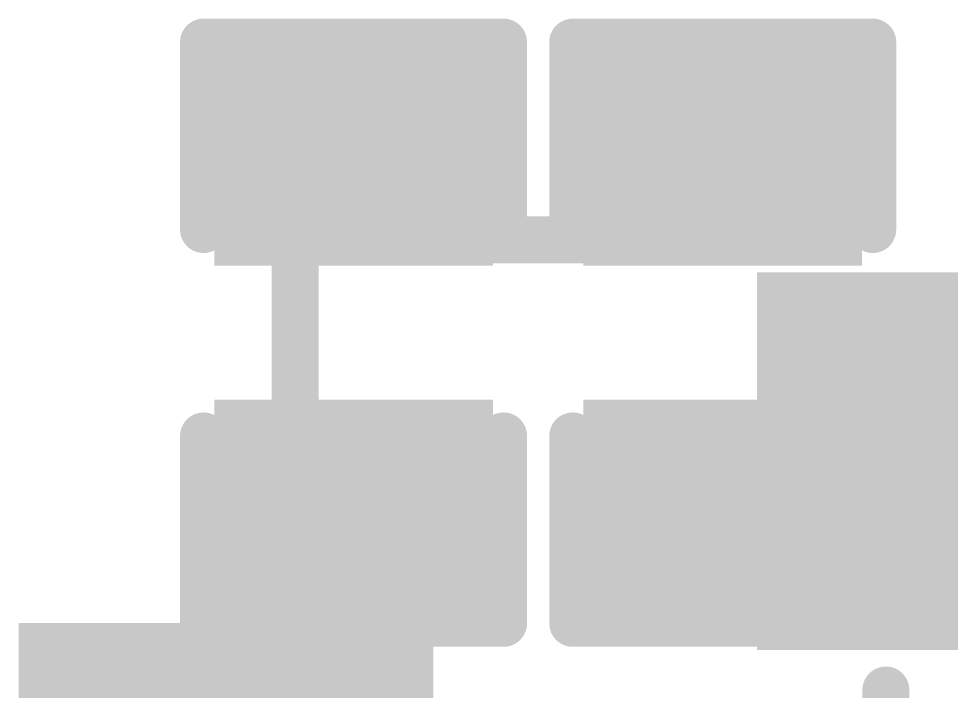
# Model space of a CAD drawing. Header units: inches. Extents: x -5 to 5450, y -4 to 5452.
# Drawn here: x 7.989 to 10.515, y 18.898 to 20.72 of the extents above; entities that cross this region are included whole.
import ezdxf

# ---------------------------------------------------------------- set-up
doc = ezdxf.new("R2010")
doc.units = ezdxf.units.IN
for name, color, linetype in [('Bottom Layer', 5, 'Continuous'), ('Bottom Overlay', 54, 'Continuous'), ('Bottom Paste', 16, 'Continuous'), ('Bottom Solder', 6, 'Continuous'), ('Top Layer', 1, 'Continuous'), ('Top Overlay', 2, 'Continuous'), ('Top Paste', 8, 'Continuous'), ('Top Solder', 216, 'Continuous')]:
    doc.layers.add(name, color=color, linetype=linetype)

# ---------------------------------------------------------------- blocks, each defined once
blk = doc.blocks.new('SOT_23_97')
at = {"layer": 'Top Layer'}
for points in [[(-0.41, 1.46), (0.41, 1.46), (0.41, 0.54), (-0.41, 0.54)], [(-1.36, -0.54), (-0.54, -0.54), (-0.54, -1.46), (-1.36, -1.46)], [(0.54, -0.54), (1.36, -0.54), (1.36, -1.46), (0.54, -1.46)]]:
    blk.add_hatch(color=1, dxfattribs=at).paths.add_polyline_path(points)
at = {"layer": 'Top Paste'}
for points in [[(-0.41, 1.46), (0.41, 1.46), (0.41, 0.54), (-0.41, 0.54)], [(-1.36, -0.54), (-0.54, -0.54), (-0.54, -1.46), (-1.36, -1.46)], [(0.54, -0.54), (1.36, -0.54), (1.36, -1.46), (0.54, -1.46)]]:
    blk.add_hatch(color=8, dxfattribs=at).paths.add_polyline_path(points)
at = {"layer": 'Top Solder'}
for points in [[(-0.5116, 1.5616), (0.5116, 1.5616), (0.5116, 0.4384), (-0.5116, 0.4384)], [(-1.4616, -0.4384), (-0.4384, -0.4384), (-0.4384, -1.5616), (-1.4616, -1.5616)], [(0.4384, -0.4384), (1.4616, -0.4384), (1.4616, -1.5616), (0.4384, -1.5616)]]:
    blk.add_hatch(color=216, dxfattribs=at).paths.add_polyline_path(points)
at = {"layer": 'Top Overlay'}
for points in [[(-1.5494, 0.8128, 0.127, 0.127, 0), (-0.5588, 0.8128, 0.127, 0.127, 0)], [(-1.5494, 0.8128, 0.127, 0.127, 0), (-1.5494, -0.5842, 0.127, 0.127, 0)], [(0.5588, 0.8128, 0.127, 0.127, 0), (1.5494, 0.8128, 0.127, 0.127, 0)], [(1.5494, 0.8128, 0.127, 0.127, 0), (1.5494, -0.5842, 0.127, 0.127, 0)], [(-0.3302, -0.7874, 0.127, 0.127, 0), (0.3302, -0.7874, 0.127, 0.127, 0)], [(-1.6764, -1.0414, 0.127, 0.127, 0), (-1.6764, -1.2954, 0.127, 0.127, 0)], [(-1.6764, -1.0414, 0.127, 0.127, 0), (-1.5494, -1.1684, 0.127, 0.127, 0)], [(-1.5494, -1.1684, 0.127, 0.127, 0), (-1.6764, -1.2954, 0.127, 0.127, 0)]]:
    blk.add_lwpolyline(points, format="xyseb", dxfattribs=at)
for points in [[(-1.5812, 0.8128, 0.0635, 0.0635, 1), (-1.5176, 0.8128, 0.0635, 0.0635, 1)], [(-1.5812, 0.8128, 0.0635, 0.0635, 1), (-1.5176, 0.8128, 0.0635, 0.0635, 1)], [(-0.5905, 0.8128, 0.0635, 0.0635, 1), (-0.5271, 0.8128, 0.0635, 0.0635, 1)], [(0.5271, 0.8128, 0.0635, 0.0635, 1), (0.5905, 0.8128, 0.0635, 0.0635, 1)], [(1.5176, 0.8128, 0.0635, 0.0635, 1), (1.5812, 0.8128, 0.0635, 0.0635, 1)], [(1.5176, 0.8128, 0.0635, 0.0635, 1), (1.5812, 0.8128, 0.0635, 0.0635, 1)], [(-1.5812, -0.5842, 0.0635, 0.0635, 1), (-1.5176, -0.5842, 0.0635, 0.0635, 1)], [(1.5176, -0.5842, 0.0635, 0.0635, 1), (1.5812, -0.5842, 0.0635, 0.0635, 1)], [(-0.3619, -0.7874, 0.0635, 0.0635, 1), (-0.2984, -0.7874, 0.0635, 0.0635, 1)], [(0.2984, -0.7874, 0.0635, 0.0635, 1), (0.3619, -0.7874, 0.0635, 0.0635, 1)], [(-1.7082, -1.0414, 0.0635, 0.0635, 1), (-1.6446, -1.0414, 0.0635, 0.0635, 1)], [(-1.7082, -1.0414, 0.0635, 0.0635, 1), (-1.6446, -1.0414, 0.0635, 0.0635, 1)], [(-1.5812, -1.1684, 0.0635, 0.0635, 1), (-1.5176, -1.1684, 0.0635, 0.0635, 1)], [(-1.5812, -1.1684, 0.0635, 0.0635, 1), (-1.5176, -1.1684, 0.0635, 0.0635, 1)], [(-1.7082, -1.2954, 0.0635, 0.0635, 1), (-1.6446, -1.2954, 0.0635, 0.0635, 1)], [(-1.7082, -1.2954, 0.0635, 0.0635, 1), (-1.6446, -1.2954, 0.0635, 0.0635, 1)]]:
    blk.add_lwpolyline(points, format="xyseb", close=True, dxfattribs=at)
blk = doc.blocks.new('C___0402_B_231')
at = {"layer": 'Bottom Layer'}
for points in [[(-0.2413, 0.3175), (-0.2413, -0.3175), (-0.6985, -0.3175), (-0.6985, 0.3175)], [(0.6985, 0.3175), (0.6985, -0.3175), (0.2413, -0.3175), (0.2413, 0.3175)]]:
    blk.add_hatch(color=5, dxfattribs=at).paths.add_polyline_path(points)
at = {"layer": 'Bottom Paste'}
for points in [[(-0.2413, 0.3175), (-0.2413, -0.3175), (-0.6985, -0.3175), (-0.6985, 0.3175)], [(0.6985, 0.3175), (0.6985, -0.3175), (0.2413, -0.3175), (0.2413, 0.3175)]]:
    blk.add_hatch(color=16, dxfattribs=at).paths.add_polyline_path(points)
at = {"layer": 'Bottom Solder'}
for points in [[(-0.1813, 0.3775), (-0.1813, -0.3775), (-0.7585, -0.3775), (-0.7585, 0.3775)], [(0.7585, 0.3775), (0.7585, -0.3775), (0.1813, -0.3775), (0.1813, 0.3775)]]:
    blk.add_hatch(color=6, dxfattribs=at).paths.add_polyline_path(points)
at = {"layer": 'Bottom Overlay'}
for points in [[(-0.2794, 0.4064, 0.127, 0.127, 0), (-0.7874, 0.4064, 0.127, 0.127, 0)], [(-0.7874, -0.4064, 0.127, 0.127, 0), (-0.7874, 0.4064, 0.127, 0.127, 0)], [(0.7874, 0.4064, 0.127, 0.127, 0), (0.2794, 0.4064, 0.127, 0.127, 0)], [(0.7874, -0.4064, 0.127, 0.127, 0), (0.7874, 0.4064, 0.127, 0.127, 0)], [(-0.2794, -0.4064, 0.127, 0.127, 0), (-0.7874, -0.4064, 0.127, 0.127, 0)], [(0.7874, -0.4064, 0.127, 0.127, 0), (0.2794, -0.4064, 0.127, 0.127, 0)]]:
    blk.add_lwpolyline(points, format="xyseb", dxfattribs=at)
for points in [[(-0.8191, 0.4064, 0.0635, 0.0635, 1), (-0.7556, 0.4064, 0.0635, 0.0635, 1)], [(-0.8191, 0.4064, 0.0635, 0.0635, 1), (-0.7556, 0.4064, 0.0635, 0.0635, 1)], [(-0.3111, 0.4064, 0.0635, 0.0635, 1), (-0.2477, 0.4064, 0.0635, 0.0635, 1)], [(0.2477, 0.4064, 0.0635, 0.0635, 1), (0.3111, 0.4064, 0.0635, 0.0635, 1)], [(0.7556, 0.4064, 0.0635, 0.0635, 1), (0.8191, 0.4064, 0.0635, 0.0635, 1)], [(0.7556, 0.4064, 0.0635, 0.0635, 1), (0.8191, 0.4064, 0.0635, 0.0635, 1)], [(-0.8191, -0.4064, 0.0635, 0.0635, 1), (-0.7556, -0.4064, 0.0635, 0.0635, 1)], [(-0.8191, -0.4064, 0.0635, 0.0635, 1), (-0.7556, -0.4064, 0.0635, 0.0635, 1)], [(-0.3111, -0.4064, 0.0635, 0.0635, 1), (-0.2477, -0.4064, 0.0635, 0.0635, 1)], [(0.2477, -0.4064, 0.0635, 0.0635, 1), (0.3111, -0.4064, 0.0635, 0.0635, 1)], [(0.7556, -0.4064, 0.0635, 0.0635, 1), (0.8191, -0.4064, 0.0635, 0.0635, 1)], [(0.7556, -0.4064, 0.0635, 0.0635, 1), (0.8191, -0.4064, 0.0635, 0.0635, 1)]]:
    blk.add_lwpolyline(points, format="xyseb", close=True, dxfattribs=at)
blk = doc.blocks.new('C___0402_B_232')
at = {"layer": 'Bottom Layer'}
for points in [[(-0.2413, 0.3175), (-0.2413, -0.3175), (-0.6985, -0.3175), (-0.6985, 0.3175)], [(0.6985, 0.3175), (0.6985, -0.3175), (0.2413, -0.3175), (0.2413, 0.3175)]]:
    blk.add_hatch(color=5, dxfattribs=at).paths.add_polyline_path(points)
at = {"layer": 'Bottom Paste'}
for points in [[(-0.2413, 0.3175), (-0.2413, -0.3175), (-0.6985, -0.3175), (-0.6985, 0.3175)], [(0.6985, 0.3175), (0.6985, -0.3175), (0.2413, -0.3175), (0.2413, 0.3175)]]:
    blk.add_hatch(color=16, dxfattribs=at).paths.add_polyline_path(points)
at = {"layer": 'Bottom Solder'}
for points in [[(-0.1813, 0.3775), (-0.1813, -0.3775), (-0.7585, -0.3775), (-0.7585, 0.3775)], [(0.7585, 0.3775), (0.7585, -0.3775), (0.1813, -0.3775), (0.1813, 0.3775)]]:
    blk.add_hatch(color=6, dxfattribs=at).paths.add_polyline_path(points)
at = {"layer": 'Bottom Overlay'}
for points in [[(-0.2794, 0.4064, 0.127, 0.127, 0), (-0.7874, 0.4064, 0.127, 0.127, 0)], [(-0.7874, -0.4064, 0.127, 0.127, 0), (-0.7874, 0.4064, 0.127, 0.127, 0)], [(0.7874, 0.4064, 0.127, 0.127, 0), (0.2794, 0.4064, 0.127, 0.127, 0)], [(0.7874, -0.4064, 0.127, 0.127, 0), (0.7874, 0.4064, 0.127, 0.127, 0)], [(-0.2794, -0.4064, 0.127, 0.127, 0), (-0.7874, -0.4064, 0.127, 0.127, 0)], [(0.7874, -0.4064, 0.127, 0.127, 0), (0.2794, -0.4064, 0.127, 0.127, 0)]]:
    blk.add_lwpolyline(points, format="xyseb", dxfattribs=at)
for points in [[(-0.8191, 0.4064, 0.0635, 0.0635, 1), (-0.7556, 0.4064, 0.0635, 0.0635, 1)], [(-0.8191, 0.4064, 0.0635, 0.0635, 1), (-0.7556, 0.4064, 0.0635, 0.0635, 1)], [(-0.3111, 0.4064, 0.0635, 0.0635, 1), (-0.2477, 0.4064, 0.0635, 0.0635, 1)], [(0.2477, 0.4064, 0.0635, 0.0635, 1), (0.3111, 0.4064, 0.0635, 0.0635, 1)], [(0.7556, 0.4064, 0.0635, 0.0635, 1), (0.8191, 0.4064, 0.0635, 0.0635, 1)], [(0.7556, 0.4064, 0.0635, 0.0635, 1), (0.8191, 0.4064, 0.0635, 0.0635, 1)], [(-0.8191, -0.4064, 0.0635, 0.0635, 1), (-0.7556, -0.4064, 0.0635, 0.0635, 1)], [(-0.8191, -0.4064, 0.0635, 0.0635, 1), (-0.7556, -0.4064, 0.0635, 0.0635, 1)], [(-0.3111, -0.4064, 0.0635, 0.0635, 1), (-0.2477, -0.4064, 0.0635, 0.0635, 1)], [(0.2477, -0.4064, 0.0635, 0.0635, 1), (0.3111, -0.4064, 0.0635, 0.0635, 1)], [(0.7556, -0.4064, 0.0635, 0.0635, 1), (0.8191, -0.4064, 0.0635, 0.0635, 1)], [(0.7556, -0.4064, 0.0635, 0.0635, 1), (0.8191, -0.4064, 0.0635, 0.0635, 1)]]:
    blk.add_lwpolyline(points, format="xyseb", close=True, dxfattribs=at)

msp = doc.modelspace()

# ---------------------------------------------------------------- block references
for name, p, rotation in [('C___0402_B_232', (8.8957, 19.8695), 270), ('C___0402_B_231', (9.8957, 19.8695), 270), ('SOT_23_97', (9.5502, 18.5716), 90)]:
    msp.add_blockref(name, p, dxfattribs=dict(rotation=rotation))

doc.saveas('drawing.dxf')
